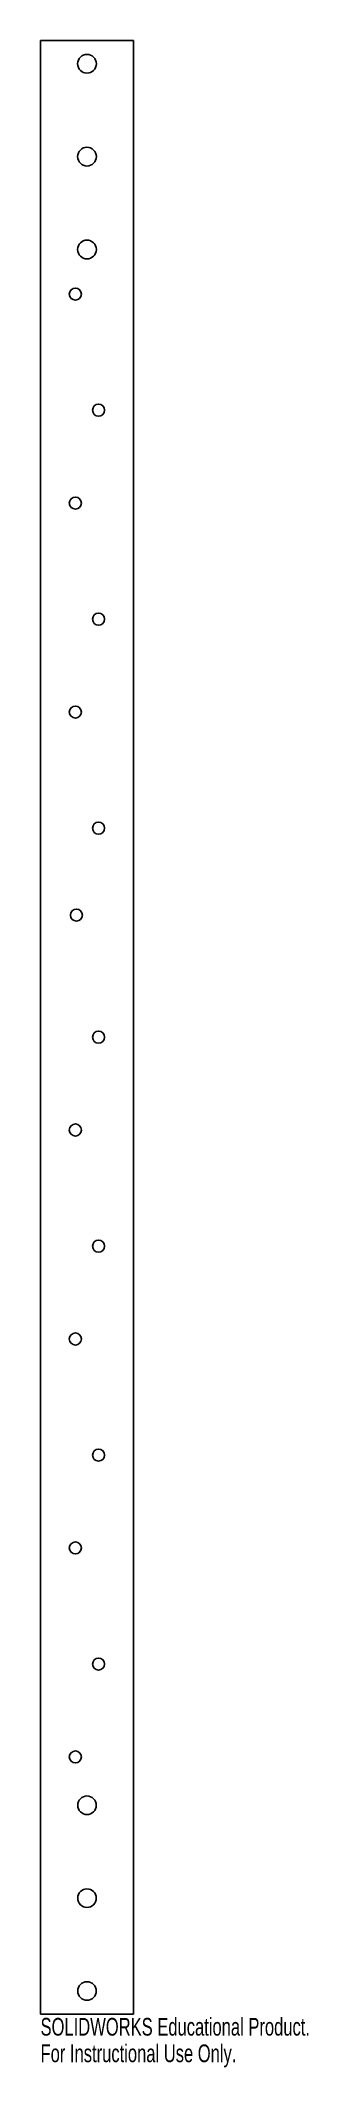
# Model space of a CAD drawing. Header units: inches. Extents: x -0.5 to 2.4, y -0.6 to 21.2.
import ezdxf

# ---------------------------------------------------------------- set-up
doc = ezdxf.new("R2010")
doc.units = ezdxf.units.IN
doc.header["$MEASUREMENT"] = 0
doc.styles.add('SLDTEXTSTYLE0', font='TXT', dxfattribs={"width": 0.7})

msp = doc.modelspace()

# ---------------------------------------------------------------- linework, layer by layer
at = {"color": 7, "linetype": 'Continuous', "lineweight": 25}
for p, q in [((-0.5, 21.25), (0.5, 21.25)), ((-0.5, 21.25), (-0.5, 0)), ((0.5, 21.25), (0.5, 0)), ((-0.5, 0), (0.5, 0))]:
    msp.add_line(p, q, dxfattribs=at)
for centre, radius in [((0, 21), 0.101), ((0, 20), 0.101), ((0, 19), 0.101), ((-0.125, 18.52), 0.065), ((0.125, 17.27), 0.065), ((-0.125, 16.27), 0.065), ((0.125, 15.02), 0.065), ((-0.125, 14.02), 0.065), ((0.125, 12.77), 0.065), ((-0.114, 11.834), 0.065), ((0.125, 10.52), 0.065), ((-0.125, 9.52), 0.065), ((0.125, 8.27), 0.065), ((-0.125, 7.27), 0.065), ((0.125, 6.02), 0.065), ((-0.125, 5.02), 0.065), ((0.125, 3.77), 0.065), ((-0.125, 2.77), 0.065), ((0, 2.25), 0.1), ((0, 1.25), 0.1), ((0, 0.25), 0.1)]:
    msp.add_circle(centre, radius, dxfattribs=at)

# ---------------------------------------------------------------- texts
at = {"color": 7, "linetype": 'Continuous', "char_height": 0.1903, "attachment_point": 1, "style": 'SLDTEXTSTYLE0'}
for s, insert in [('SOLIDWORKS Educational Product.', (-0.5, -0.04)), ('For Instructional Use Only.', (-0.5, -0.326))]:
    msp.add_mtext(s, dxfattribs=dict(at, insert=insert))

doc.saveas('drawing.dxf')
